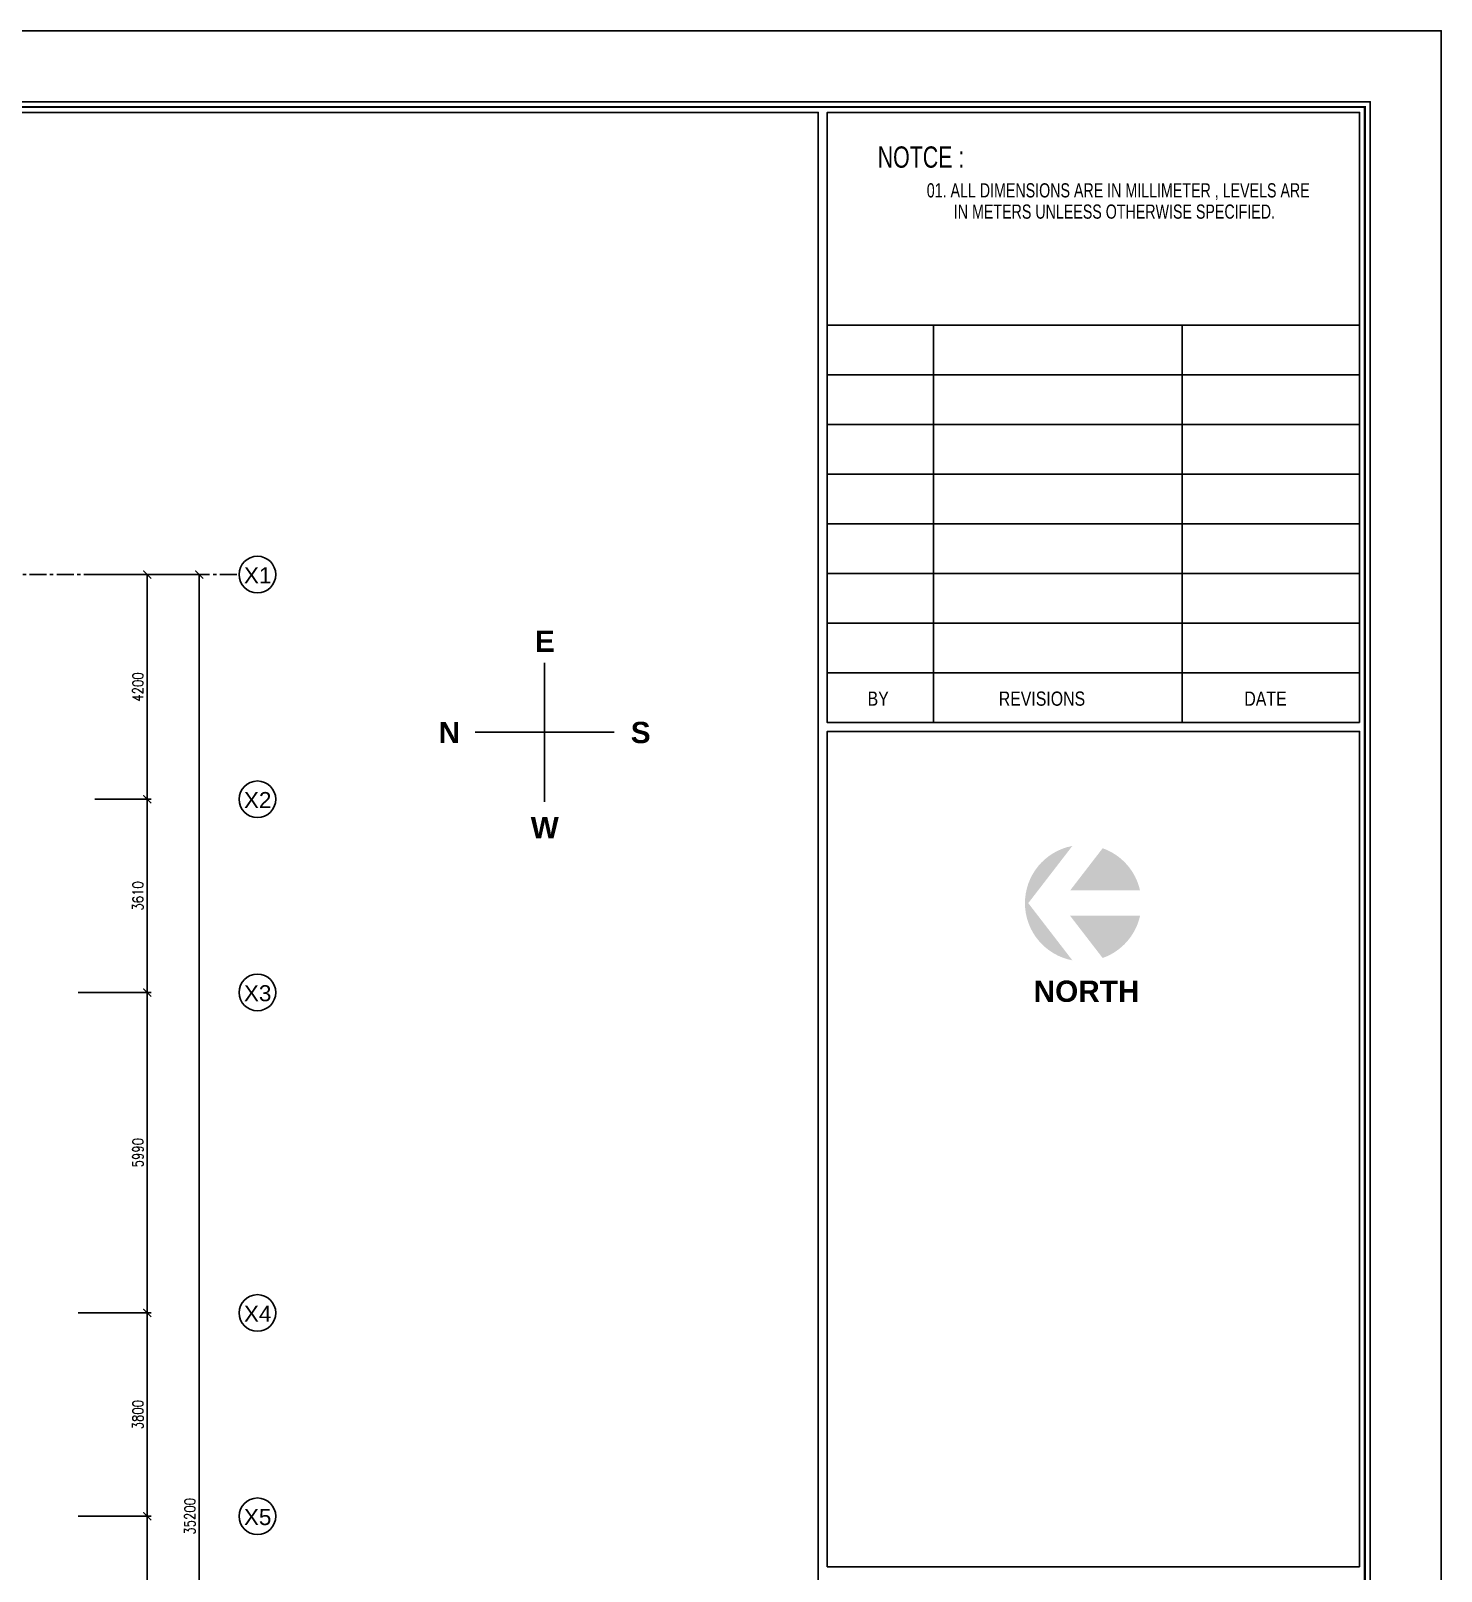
# Model space of a CAD drawing. Header units: millimetres. Extents: x -1288794 to 2153086, y -2701644 to -1335282.
# Drawn here: x 1125857 to 1152201, y -1492595 to -1463806 of the extents above; entities that cross this region are included whole.
import ezdxf
from ezdxf.enums import TextEntityAlignment as Align

# ---------------------------------------------------------------- set-up
doc = ezdxf.new("R2010")
doc.units = ezdxf.units.MM
doc.header["$LTSCALE"] = 100
doc.header["$PDMODE"] = 34
doc.linetypes.add('CENTER', pattern=[50.8, 31.75, -6.35, 6.35, -6.35])
for name, color, linetype in [('A-ANNO-DIMS', 1, 'Continuous'), ('A-ANNO-SYMB', 33, 'Continuous'), ('A-ANNO-TEXT', 8, 'Continuous'), ('A-GRID', 253, 'CENTER'), ('LOGO LINE', 7, 'Continuous'), ('LOGO1LINE', 7, 'Continuous'), ('LOGOHATCH02', 8, 'Continuous'), ('TEXT', 4, 'Continuous'), ('TEXTO', 140, 'Continuous')]:
    doc.layers.add(name, color=color, linetype=linetype)
doc.styles.add('ISTILO', font='sanss___.ttf', dxfattribs={"width": 0.8, "height": 400})
doc.styles.add('ROMANS', font='romans.shx', dxfattribs={"width": 0.8})
doc.styles.add('SANSSERIF', font='sas_____.pfb')
doc.styles.add('SANSSERIFBOLD', font='sasb____.pfb')
doc.styles.add('STYLUS BT', font='stylu.ttf', dxfattribs={"width": 0.5})
doc.dimstyles.new('100 of DIM2', dxfattribs={"dimscale": 0, "dimtxt": 200, "dimasz": 150, "dimexe": 75, "dimexo": 200, "dimgap": 75, "dimtad": 1, "dimdec": 0, "dimrnd": 5, "dimzin": 0, "dimdsep": 46, "dimtxsty": 'ROMANS', "dimblk": 'ARCHTICK', "dimcen": 100, "dimclrd": 94, "dimclre": 94, "dimclrt": 2, "dimadec": 0, "dimazin": 0, "dimtfac": 1, "dimtdec": 0, "dimtofl": 0, "dimtmove": 2, "dimatfit": 3, "dimldrblk": 'OPEN90', "dimfxl": 75, "dimtolj": 1, "dimtzin": 0, "dimarcsym": 0})

# ---------------------------------------------------------------- blocks, each defined once
blk = doc.blocks.new('_ArchTick')
at = {"color": 0, "linetype": 'ByBlock', "const_width": 0.15}
blk.add_lwpolyline([(-0.5, -0.5), (0.5, 0.5)], dxfattribs=at)
blk = doc.blocks.new('*D607')
at = {"layer": 'A-ANNO-DIMS', "color": 94, "lineweight": -2, "ltscale": 3, "transparency": 16777216}
for p, q in [((1126848, -1473969), (1129078, -1473969)), ((1129003, -1473969), (1129003, -1509169)), ((1126848, -1509169), (1129078, -1509169))]:
    blk.add_line(p, q, dxfattribs=at)
at = {"layer": 'Defpoints', "color": 0, "ltscale": 3, "transparency": 16777216}
for p in [(1126648, -1473969), (1126648, -1509169), (1129003, -1509169)]:
    blk.add_point(p, dxfattribs=at)
at = {"layer": 'A-ANNO-DIMS', "color": 94, "lineweight": -2, "ltscale": 3, "transparency": 16777216, "xscale": 150, "yscale": 150, "zscale": 150}
for p, rotation in [((1129003, -1473969), 90), ((1129003, -1509169), 270)]:
    blk.add_blockref('_ArchTick', p, dxfattribs=dict(at, rotation=rotation))
at = {"layer": 'A-ANNO-DIMS', "color": 2, "ltscale": 3, "transparency": 16777216, "insert": (1128828, -1491569), "char_height": 200, "attachment_point": 5, "rotation": 90, "style": 'ROMANS'}
blk.add_mtext('\\A1;35200', dxfattribs=at)
blk = doc.blocks.new('_Open90')
at = {"color": 0, "linetype": 'ByBlock', "lineweight": -2}
for p, q in [((0, 0), (-1, 0)), ((-0.5, 0.5), (0, 0)), ((0, 0), (-0.5, -0.5))]:
    blk.add_line(p, q, dxfattribs=at)
blk = doc.blocks.new('*D608')
at = {"layer": 'A-ANNO-DIMS', "color": 94, "lineweight": -2, "ltscale": 3, "transparency": 16777216}
for p, q in [((1127053, -1473969), (1128106, -1473969)), ((1128031, -1473969), (1128031, -1478169)), ((1127053, -1478169), (1128106, -1478169))]:
    blk.add_line(p, q, dxfattribs=at)
at = {"layer": 'Defpoints', "color": 0, "ltscale": 3, "transparency": 16777216}
for p in [(1126853, -1473969), (1126853, -1478169), (1128031, -1478169)]:
    blk.add_point(p, dxfattribs=at)
at = {"layer": 'A-ANNO-DIMS', "color": 94, "lineweight": -2, "ltscale": 3, "transparency": 16777216, "xscale": 150, "yscale": 150, "zscale": 150}
for p, rotation in [((1128031, -1473969), 90), ((1128031, -1478169), 270)]:
    blk.add_blockref('_ArchTick', p, dxfattribs=dict(at, rotation=rotation))
at = {"layer": 'A-ANNO-DIMS', "color": 2, "ltscale": 3, "transparency": 16777216, "insert": (1127856, -1476069), "char_height": 200, "attachment_point": 5, "rotation": 90, "style": 'ROMANS'}
blk.add_mtext('\\A1;4200', dxfattribs=at)
blk = doc.blocks.new('*D609')
at = {"layer": 'A-ANNO-DIMS', "color": 94, "lineweight": -2, "ltscale": 3, "transparency": 16777216}
for p, q in [((1127053, -1478169), (1128106, -1478169)), ((1128031, -1478169), (1128031, -1481779)), ((1126739, -1481779), (1128106, -1481779))]:
    blk.add_line(p, q, dxfattribs=at)
at = {"layer": 'Defpoints', "color": 0, "ltscale": 3, "transparency": 16777216}
for p in [(1126853, -1478169), (1126539, -1481779), (1128031, -1481779)]:
    blk.add_point(p, dxfattribs=at)
at = {"layer": 'A-ANNO-DIMS', "color": 94, "lineweight": -2, "ltscale": 3, "transparency": 16777216, "xscale": 150, "yscale": 150, "zscale": 150}
for p, rotation in [((1128031, -1478169), 90), ((1128031, -1481779), 270)]:
    blk.add_blockref('_ArchTick', p, dxfattribs=dict(at, rotation=rotation))
at = {"layer": 'A-ANNO-DIMS', "color": 2, "ltscale": 3, "transparency": 16777216, "insert": (1127856, -1479974), "char_height": 200, "attachment_point": 5, "rotation": 90, "style": 'ROMANS'}
blk.add_mtext('\\A1;3610', dxfattribs=at)
blk = doc.blocks.new('*D610')
at = {"layer": 'A-ANNO-DIMS', "color": 94, "lineweight": -2, "ltscale": 3, "transparency": 16777216}
for p, q in [((1126739, -1481779), (1128106, -1481779)), ((1128031, -1481779), (1128031, -1487769)), ((1126739, -1487769), (1128106, -1487769))]:
    blk.add_line(p, q, dxfattribs=at)
at = {"layer": 'Defpoints', "color": 0, "ltscale": 3, "transparency": 16777216}
for p in [(1126539, -1481779), (1126539, -1487769), (1128031, -1487769)]:
    blk.add_point(p, dxfattribs=at)
at = {"layer": 'A-ANNO-DIMS', "color": 94, "lineweight": -2, "ltscale": 3, "transparency": 16777216, "xscale": 150, "yscale": 150, "zscale": 150}
for p, rotation in [((1128031, -1481779), 90), ((1128031, -1487769), 270)]:
    blk.add_blockref('_ArchTick', p, dxfattribs=dict(at, rotation=rotation))
at = {"layer": 'A-ANNO-DIMS', "color": 2, "ltscale": 3, "transparency": 16777216, "insert": (1127856, -1484774), "char_height": 200, "attachment_point": 5, "rotation": 90, "style": 'ROMANS'}
blk.add_mtext('\\A1;5990', dxfattribs=at)
blk = doc.blocks.new('*D611')
at = {"layer": 'A-ANNO-DIMS', "color": 94, "lineweight": -2, "ltscale": 3, "transparency": 16777216}
for p, q in [((1126739, -1487769), (1128106, -1487769)), ((1128031, -1487769), (1128031, -1491569)), ((1126739, -1491569), (1128106, -1491569))]:
    blk.add_line(p, q, dxfattribs=at)
at = {"layer": 'Defpoints', "color": 0, "ltscale": 3, "transparency": 16777216}
for p in [(1126539, -1487769), (1126539, -1491569), (1128031, -1491569)]:
    blk.add_point(p, dxfattribs=at)
at = {"layer": 'A-ANNO-DIMS', "color": 94, "lineweight": -2, "ltscale": 3, "transparency": 16777216, "xscale": 150, "yscale": 150, "zscale": 150}
for p, rotation in [((1128031, -1487769), 90), ((1128031, -1491569), 270)]:
    blk.add_blockref('_ArchTick', p, dxfattribs=dict(at, rotation=rotation))
at = {"layer": 'A-ANNO-DIMS', "color": 2, "ltscale": 3, "transparency": 16777216, "insert": (1127856, -1489669), "char_height": 200, "attachment_point": 5, "rotation": 90, "style": 'ROMANS'}
blk.add_mtext('\\A1;3800', dxfattribs=at)
blk = doc.blocks.new('*D612')
at = {"layer": 'A-ANNO-DIMS', "color": 94, "lineweight": -2, "ltscale": 3, "transparency": 16777216}
for p, q in [((1126739, -1491569), (1128106, -1491569)), ((1128031, -1491569), (1128031, -1495369)), ((1126739, -1495369), (1128106, -1495369))]:
    blk.add_line(p, q, dxfattribs=at)
at = {"layer": 'Defpoints', "color": 0, "ltscale": 3, "transparency": 16777216}
for p in [(1126539, -1491569), (1126539, -1495369), (1128031, -1495369)]:
    blk.add_point(p, dxfattribs=at)
at = {"layer": 'A-ANNO-DIMS', "color": 94, "lineweight": -2, "ltscale": 3, "transparency": 16777216, "xscale": 150, "yscale": 150, "zscale": 150}
for p, rotation in [((1128031, -1491569), 90), ((1128031, -1495369), 270)]:
    blk.add_blockref('_ArchTick', p, dxfattribs=dict(at, rotation=rotation))
at = {"layer": 'A-ANNO-DIMS', "color": 2, "ltscale": 3, "transparency": 16777216, "insert": (1127856, -1493469), "char_height": 200, "attachment_point": 5, "rotation": 90, "style": 'ROMANS'}
blk.add_mtext('\\A1;3800', dxfattribs=at)

msp = doc.modelspace()

# ---------------------------------------------------------------- hatches: boundary and pattern name
at = {"layer": 'LOGOHATCH02'}
h = msp.add_hatch(color=30, dxfattribs=at)
h.paths.add_polyline_path([(1145312.1, -1479040.2, 0.8284598), (1145312.1, -1481178.5), (1144488.3, -1480109.3)])
h.paths.add_polyline_path([(1145877.8, -1479083.6), (1145270.3, -1479872), (1146576.5, -1479872, 0.2581572)])
h.paths.add_polyline_path([(1146576.5, -1480346.6), (1145270.3, -1480346.6), (1145877.8, -1481135, 0.2581572)])

# ---------------------------------------------------------------- linework, layer by layer
for p, q in [((1135452.4, -1475617.9), (1135452.4, -1478213.2)), ((1136750.1, -1476915.5), (1134154.8, -1476915.5))]:
    msp.add_line(p, q)
at = {"layer": 'A-ANNO-SYMB', "ltscale": 3}
for centre in [(1130089.4, -1473968.6), (1130089.4, -1478168.6), (1130089.4, -1481778.6), (1130089.4, -1487768.6), (1130089.4, -1491568.6)]:
    msp.add_circle(centre, 342.2, dxfattribs=at)
at = {"layer": 'A-GRID', "ltscale": 0.1}
msp.add_line((1086207.7, -1473968.6), (1129747.3, -1473968.6), dxfattribs=at)
at = {"layer": 'LOGO LINE'}
msp.add_lwpolyline([(1152201.1, -1519493.9), (1073443, -1519493.9), (1073443, -1463806.4), (1152201.1, -1463806.4)], close=True, dxfattribs=at)
at = {"layer": 'LOGO1LINE'}
for p, q in [((1150676.4, -1469308.8), (1140732.2, -1469308.8)), ((1142721.1, -1469308.8), (1142721.1, -1476733.8)), ((1147361.7, -1469308.8), (1147361.7, -1476733.8)), ((1150676.4, -1470236.9), (1140732.2, -1470236.9)), ((1150676.4, -1471165.1), (1140732.2, -1471165.1)), ((1150676.4, -1472093.2), (1140732.2, -1472093.2)), ((1150676.4, -1473021.3), (1140732.2, -1473021.3)), ((1150676.4, -1473949.4), (1140732.2, -1473949.4)), ((1150676.4, -1474877.6), (1140732.2, -1474877.6)), ((1150676.4, -1475805.7), (1140732.2, -1475805.7))]:
    msp.add_line(p, q, dxfattribs=at)
for points in [[(1150875.2, -1518168), (1074768.9, -1518168), (1074768.9, -1465132.3), (1150875.2, -1465132.3)], [(1140566.5, -1517969.1), (1074967.8, -1517969.1), (1074967.8, -1465331.1), (1140566.5, -1465331.1)], [(1150676.4, -1476733.8), (1140732.2, -1476733.8), (1140732.2, -1465331.1), (1150676.4, -1465331.1)], [(1150676.4, -1492511.9), (1140732.2, -1492511.9), (1140732.2, -1476899.6), (1150676.4, -1476899.6)]]:
    msp.add_lwpolyline(points, close=True, dxfattribs=at)
at = {"layer": 'LOGO1LINE', "const_width": 39.8}
msp.add_lwpolyline([(1150775.7, -1518068.5), (1074868.4, -1518068.5), (1074868.4, -1465231.7), (1150775.7, -1465231.7)], close=True, dxfattribs=at)

# ---------------------------------------------------------------- texts
at = {"layer": 'A-ANNO-TEXT', "style": 'SANSSERIF'}
for s, p in [('X1', (1130094, -1474133.2)), ('X2', (1130094, -1478333.2)), ('X3', (1130094, -1481943.2)), ('X4', (1130094, -1487933.2)), ('X5', (1130094, -1491733.2))]:
    msp.add_text(s, height=300, dxfattribs=at).set_placement(p, align=Align.CENTER)
at = {"layer": 'TEXT', "color": 7}
for s, height, style, width, p in [('NOTCE :', 397.77, 'STYLUS BT', 0.75, (1141675.5, -1466364.7)), ('BY', 265.18, 'ISTILO', 0.8, (1141486.9, -1476419.8)), ('REVISIONS', 265.18, 'ISTILO', 0.8, (1143936.8, -1476419.8)), ('DATE', 265.18, 'ISTILO', 0.8, (1148524.1, -1476419.8))]:
    msp.add_text(s, height=height, dxfattribs=dict(at, style=style, width=width)).set_placement(p)
at = {"layer": 'TEXT', "color": 7, "style": 'SANSSERIFBOLD'}
for s, height, p in [('E', 397.8, (1135457, -1475214.4)), ('N', 397.8, (1133675.5, -1476920.1)), ('S', 397.8, (1137248.5, -1476920.1)), ('W', 397.8, (1135457, -1478697.7)), ('NORTH', 397.77, (1145576.1, -1481755.6))]:
    msp.add_text(s, height=height, dxfattribs=at).set_placement(p, align=Align.MIDDLE)
at = {"layer": 'TEXTO', "color": 7, "linetype": 'Continuous', "style": 'STYLUS BT', "width": 0.75}
for s, p in [('01. ALL DIMENSIONS ARE IN MILLIMETER , LEVELS ARE', (1142592.3, -1466920.6)), ('IN METERS UNLEESS OTHERWISE SPECIFIED.', (1143098.1, -1467317.8))]:
    msp.add_text(s, height=265.179, dxfattribs=at).set_placement(p)

# ---------------------------------------------------------------- dimensions: what is measured, and where the dimension line sits
at = {"layer": 'A-ANNO-DIMS', "ltscale": 3}
for base, p1, p2, picture, middle in [((1129003, -1509168.6), (1126647.9, -1473968.6), (1126647.9, -1509168.6), '*D607', (1128828, -1491568.6)), ((1128030.6, -1478168.6), (1126853, -1473968.6), (1126853, -1478168.6), '*D608', (1127855.6, -1476068.6)), ((1128030.6, -1481778.6), (1126853, -1478168.6), (1126539, -1481778.6), '*D609', (1127855.6, -1479973.6)), ((1128030.6, -1487768.6), (1126539, -1481778.6), (1126539, -1487768.6), '*D610', (1127855.6, -1484773.6)), ((1128030.6, -1491568.6), (1126539, -1487768.6), (1126539, -1491568.6), '*D611', (1127855.6, -1489668.6)), ((1128030.6, -1495368.6), (1126539, -1491568.6), (1126539, -1495368.6), '*D612', (1127855.6, -1493468.6))]:
    dim = msp.add_linear_dim(base=base, p1=p1, p2=p2, angle=90, dimstyle='100 of DIM2', override={"dimscale": 1}, dxfattribs=at)
    dim.commit()
    dim.dimension.update_dxf_attribs({"geometry": picture, "text_midpoint": middle})

doc.saveas('drawing.dxf')
